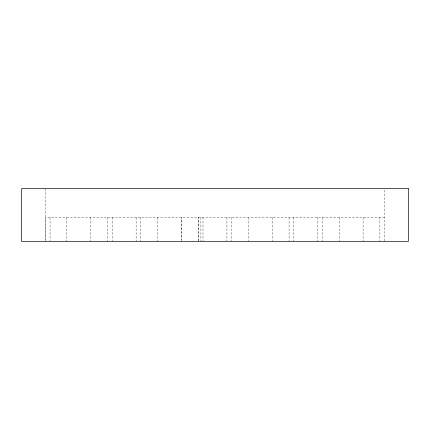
<?xml version="1.0" encoding="UTF-8"?>
<svg xmlns="http://www.w3.org/2000/svg" width="430" height="430" viewBox="0 0 430 430"><rect width="100%" height="100%" fill="white"/><g stroke="black" fill="none" stroke-linecap="round" stroke-linejoin="round"><path stroke-width="0.32" stroke-dasharray="2.15 1.61" d="M384.57 217.392L45.36 217.392L45.36 241.321M384.57 190.017L384.57 241.321M379.878 217.392L379.878 241.321M363.119 217.392L363.124 241.321M339.152 217.392L339.157 241.321M322.409 217.392L322.398 241.321M317.711 217.392L317.706 241.321M293.792 217.392L293.792 241.321M289.094 217.392L289.094 241.321M272.335 217.392L272.341 241.321M248.373 217.392L248.379 241.321M231.619 217.392L231.619 241.321M226.927 217.392L226.927 241.321M203.008 217.392L203.008 241.321M200.896 217.392L200.896 241.321M181.557 241.321L181.557 217.392L181.551 239.994M157.59 217.392L157.59 241.321M140.836 217.392L140.841 241.321M136.138 217.392L136.138 241.321M112.219 217.392L112.225 241.321M107.521 217.392L107.532 241.321M90.773 217.392L90.773 241.321M66.806 217.392L66.811 241.321M50.057 217.392L50.052 241.321M45.429 188.679L45.429 241.321M198.311 241.321L198.316 217.392L198.305 241.321"/><path stroke-width="0.64" d="M408.5 188.679L21.5 188.679L21.5 241.321L408.5 241.321L408.5 188.679"/></g></svg>
